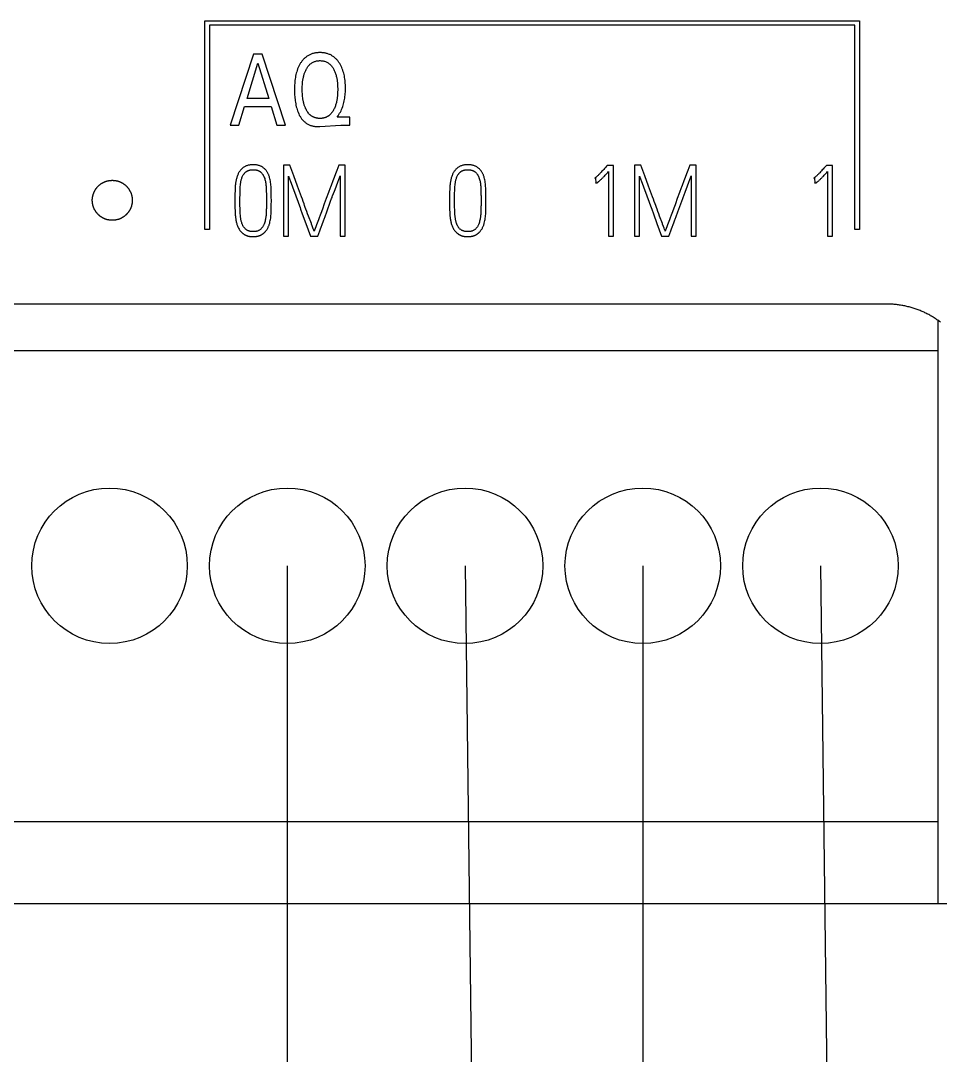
# Model space of a CAD drawing. Header units: inches. Extents: x 9000 to 22395, y 8106 to 17135.
# Drawn here: x 10539.6 to 10585.6, y 8287.4 to 8339.2 of the extents above; entities that cross this region are included whole.
import ezdxf

# ---------------------------------------------------------------- set-up
doc = ezdxf.new("R2010")
doc.units = ezdxf.units.IN
doc.header["$MEASUREMENT"] = 0
doc.layers.add('20000_FRONT_O', color=7, linetype='Continuous')
doc.layers.add('20500_FRONT_O_LABELING', color=7, linetype='Continuous')

msp = doc.modelspace()

# ---------------------------------------------------------------- linework, layer by layer
for p, q in [((10552.958, 8311.901), (10552.958, 8234.972)), ((10561.845, 8311.901), (10562.259, 8278.582)), ((10570.732, 8311.901), (10570.732, 8234.972)), ((10579.62, 8311.901), (10580.033, 8278.582))]:
    msp.add_line(p, q)
at = {"layer": '20000_FRONT_O', "linetype": 'Continuous'}
for p, q in [((10548.84, 8328.718), (10548.84, 8339.161)), ((10548.84, 8339.161), (10581.567, 8339.161)), ((10581.567, 8339.161), (10581.567, 8328.718)), ((10549.062, 8338.939), (10549.062, 8328.718)), ((10581.345, 8338.939), (10549.062, 8338.939)), ((10581.345, 8328.718), (10581.345, 8338.939)), ((10544.155, 8329.18), (10544.134, 8329.181)), ((10544.173, 8329.179), (10544.152, 8329.18)), ((10544.191, 8329.179), (10544.17, 8329.179)), ((10544.209, 8329.178), (10544.188, 8329.179)), ((10544.228, 8329.179), (10544.206, 8329.178)), ((10544.246, 8329.179), (10544.224, 8329.179)), ((10544.264, 8329.18), (10544.243, 8329.179)), ((10544.282, 8329.181), (10544.261, 8329.18)), ((10544.3, 8329.183), (10544.279, 8329.181)), ((10549.062, 8328.718), (10548.84, 8328.718)), ((10581.567, 8328.718), (10581.345, 8328.718)), ((10582.935, 8324.987), (10518.503, 8324.987)), ((10585.485, 8324.182), (10585.485, 8294.992)), ((10585.485, 8322.654), (10520.431, 8322.654)), ((10585.485, 8299.103), (10520.431, 8299.103)), ((10585.485, 8294.992), (10520.431, 8294.992)), ((10600.76, 8294.993), (10585.484, 8294.993))]:
    msp.add_line(p, q, dxfattribs=at)
for points in [[(10544.137, 8329.181), (10544.116, 8329.183), (10544.098, 8329.184), (10544.08, 8329.187), (10544.063, 8329.189), (10544.045, 8329.192), (10544.027, 8329.195), (10544.01, 8329.198), (10543.992, 8329.202), (10543.975, 8329.206), (10543.957, 8329.21), (10543.94, 8329.215), (10543.923, 8329.22), (10543.905, 8329.225), (10543.888, 8329.231), (10543.871, 8329.237), (10543.854, 8329.243), (10543.837, 8329.25), (10543.821, 8329.256), (10543.804, 8329.264), (10543.788, 8329.271), (10543.771, 8329.279), (10543.755, 8329.287), (10543.739, 8329.295), (10543.724, 8329.303), (10543.708, 8329.312), (10543.693, 8329.321), (10543.677, 8329.331), (10543.662, 8329.34), (10543.647, 8329.35), (10543.633, 8329.36), (10543.618, 8329.371), (10543.603, 8329.382), (10543.589, 8329.393), (10543.575, 8329.404), (10543.561, 8329.416), (10543.547, 8329.428), (10543.534, 8329.44), (10543.521, 8329.452), (10543.508, 8329.464), (10543.495, 8329.477), (10543.483, 8329.49), (10543.47, 8329.503), (10543.459, 8329.516), (10543.447, 8329.53), (10543.435, 8329.544), (10543.424, 8329.557), (10543.413, 8329.572), (10543.402, 8329.586), (10543.392, 8329.601), (10543.381, 8329.615), (10543.371, 8329.63), (10543.362, 8329.646), (10543.352, 8329.661), (10543.343, 8329.677), (10543.334, 8329.692), (10543.325, 8329.708), (10543.317, 8329.724), (10543.309, 8329.74), (10543.301, 8329.756), (10543.294, 8329.773), (10543.287, 8329.789), (10543.28, 8329.806), (10543.273, 8329.822), (10543.267, 8329.839), (10543.261, 8329.856), (10543.256, 8329.873), (10543.25, 8329.89), (10543.245, 8329.908), (10543.241, 8329.925), (10543.236, 8329.943), (10543.232, 8329.96), (10543.228, 8329.978), (10543.225, 8329.996), (10543.222, 8330.013), (10543.219, 8330.031), (10543.216, 8330.049), (10543.214, 8330.067), (10543.212, 8330.085), (10543.211, 8330.102), (10543.21, 8330.12), (10543.209, 8330.138), (10543.208, 8330.156), (10543.208, 8330.174), (10543.208, 8330.192), (10543.209, 8330.21), (10543.209, 8330.228), (10543.21, 8330.246), (10543.212, 8330.264), (10543.213, 8330.282), (10543.215, 8330.3), (10543.218, 8330.318), (10543.221, 8330.336), (10543.224, 8330.353), (10543.227, 8330.371), (10543.23, 8330.389), (10543.234, 8330.406), (10543.239, 8330.424), (10543.243, 8330.441), (10543.248, 8330.458), (10543.253, 8330.475), (10543.259, 8330.492), (10543.264, 8330.509), (10543.271, 8330.526), (10543.277, 8330.543), (10543.284, 8330.56), (10543.291, 8330.576), (10543.298, 8330.593), (10543.306, 8330.609), (10543.314, 8330.625), (10543.322, 8330.642), (10543.33, 8330.657), (10543.339, 8330.673), (10543.348, 8330.689), (10543.358, 8330.704), (10543.367, 8330.719), (10543.377, 8330.734), (10543.387, 8330.749), (10543.397, 8330.764), (10543.408, 8330.778), (10543.419, 8330.792), (10543.43, 8330.806), (10543.441, 8330.82), (10543.453, 8330.834), (10543.465, 8330.847), (10543.477, 8330.861), (10543.49, 8330.874), (10543.502, 8330.887), (10543.515, 8330.899), (10543.528, 8330.912), (10543.542, 8330.924), (10543.555, 8330.936), (10543.569, 8330.947), (10543.583, 8330.959), (10543.597, 8330.97), (10543.611, 8330.981), (10543.626, 8330.991), (10543.64, 8331.001), (10543.655, 8331.011), (10543.67, 8331.021), (10543.686, 8331.031), (10543.701, 8331.04), (10543.716, 8331.049), (10543.732, 8331.058), (10543.748, 8331.066), (10543.764, 8331.074), (10543.781, 8331.082), (10543.797, 8331.09), (10543.814, 8331.097), (10543.83, 8331.104), (10543.847, 8331.111), (10543.864, 8331.117), (10543.881, 8331.123), (10543.898, 8331.129), (10543.915, 8331.134), (10543.932, 8331.139), (10543.949, 8331.144), (10543.967, 8331.148), (10543.984, 8331.153), (10544.002, 8331.156), (10544.019, 8331.16), (10544.037, 8331.163), (10544.055, 8331.166), (10544.073, 8331.169), (10544.09, 8331.171), (10544.108, 8331.173), (10544.127, 8331.175), (10544.145, 8331.176), (10544.163, 8331.177), (10544.181, 8331.178), (10544.199, 8331.178), (10544.216, 8331.178), (10544.234, 8331.178), (10544.252, 8331.177), (10544.27, 8331.176), (10544.288, 8331.175), (10544.306, 8331.173), (10544.324, 8331.171), (10544.341, 8331.169), (10544.359, 8331.166), (10544.377, 8331.164), (10544.395, 8331.16), (10544.412, 8331.157), (10544.43, 8331.153), (10544.448, 8331.149)], [(10544.448, 8331.149), (10544.465, 8331.144), (10544.483, 8331.139), (10544.5, 8331.134), (10544.517, 8331.129), (10544.534, 8331.123), (10544.551, 8331.117), (10544.568, 8331.111), (10544.585, 8331.104), (10544.601, 8331.097), (10544.617, 8331.09), (10544.634, 8331.083), (10544.65, 8331.075), (10544.666, 8331.067), (10544.682, 8331.058), (10544.698, 8331.05), (10544.713, 8331.041), (10544.729, 8331.032), (10544.744, 8331.022), (10544.759, 8331.012), (10544.774, 8331.002), (10544.789, 8330.992), (10544.804, 8330.981), (10544.818, 8330.97), (10544.832, 8330.959), (10544.846, 8330.948), (10544.86, 8330.936), (10544.873, 8330.924), (10544.886, 8330.912), (10544.9, 8330.9), (10544.912, 8330.888), (10544.925, 8330.875), (10544.937, 8330.862), (10544.95, 8330.849), (10544.961, 8330.835), (10544.973, 8330.821), (10544.985, 8330.808), (10544.996, 8330.793), (10545.007, 8330.779), (10545.018, 8330.764), (10545.028, 8330.75), (10545.038, 8330.735), (10545.048, 8330.72), (10545.058, 8330.705), (10545.067, 8330.689), (10545.076, 8330.674), (10545.085, 8330.658), (10545.093, 8330.642), (10545.102, 8330.627), (10545.109, 8330.61), (10545.117, 8330.594), (10545.124, 8330.578), (10545.131, 8330.561), (10545.138, 8330.545), (10545.145, 8330.528), (10545.151, 8330.511), (10545.157, 8330.494), (10545.162, 8330.476), (10545.167, 8330.459), (10545.172, 8330.442), (10545.177, 8330.424), (10545.181, 8330.407), (10545.185, 8330.389), (10545.189, 8330.372), (10545.192, 8330.354), (10545.195, 8330.337), (10545.198, 8330.319), (10545.2, 8330.301), (10545.202, 8330.283), (10545.204, 8330.265), (10545.205, 8330.248), (10545.206, 8330.23), (10545.207, 8330.212), (10545.208, 8330.194), (10545.208, 8330.175), (10545.207, 8330.157), (10545.207, 8330.139), (10545.206, 8330.121), (10545.205, 8330.103), (10545.203, 8330.085), (10545.202, 8330.067), (10545.199, 8330.05), (10545.197, 8330.032), (10545.194, 8330.014), (10545.191, 8329.997), (10545.188, 8329.979), (10545.184, 8329.961), (10545.18, 8329.944), (10545.175, 8329.927), (10545.171, 8329.909), (10545.166, 8329.892), (10545.161, 8329.875), (10545.155, 8329.858), (10545.149, 8329.84), (10545.143, 8329.823), (10545.136, 8329.807), (10545.129, 8329.79), (10545.122, 8329.773), (10545.115, 8329.757), (10545.107, 8329.741), (10545.099, 8329.725), (10545.091, 8329.709), (10545.082, 8329.693), (10545.073, 8329.678), (10545.064, 8329.662), (10545.055, 8329.647), (10545.045, 8329.632), (10545.035, 8329.617), (10545.025, 8329.602), (10545.015, 8329.587), (10545.004, 8329.573), (10544.993, 8329.559), (10544.981, 8329.545), (10544.97, 8329.531), (10544.958, 8329.517), (10544.946, 8329.504), (10544.934, 8329.49), (10544.921, 8329.477), (10544.908, 8329.465), (10544.895, 8329.452), (10544.882, 8329.44), (10544.869, 8329.428), (10544.855, 8329.416), (10544.842, 8329.405), (10544.828, 8329.394), (10544.814, 8329.383), (10544.799, 8329.372), (10544.785, 8329.362), (10544.77, 8329.351), (10544.755, 8329.341), (10544.74, 8329.331), (10544.724, 8329.322), (10544.709, 8329.313), (10544.693, 8329.304), (10544.677, 8329.295), (10544.661, 8329.287), (10544.645, 8329.279), (10544.629, 8329.271), (10544.612, 8329.264), (10544.596, 8329.257), (10544.579, 8329.25), (10544.563, 8329.243), (10544.546, 8329.237), (10544.529, 8329.231), (10544.512, 8329.226), (10544.495, 8329.22), (10544.477, 8329.215), (10544.46, 8329.211), (10544.442, 8329.206), (10544.425, 8329.202), (10544.407, 8329.198), (10544.389, 8329.195), (10544.372, 8329.192), (10544.354, 8329.189), (10544.336, 8329.187), (10544.318, 8329.184), (10544.3, 8329.183)], [(10544.118, 8329.182), (10544.1, 8329.184), (10544.081, 8329.186), (10544.063, 8329.189), (10544.045, 8329.191), (10544.026, 8329.194), (10544.008, 8329.198)], [(10544.409, 8329.198), (10544.391, 8329.195), (10544.372, 8329.191), (10544.353, 8329.189), (10544.335, 8329.186), (10544.316, 8329.184), (10544.298, 8329.182)], [(10585.619, 8324.085), (10585.577, 8324.117), (10585.534, 8324.148), (10585.49, 8324.179), (10585.446, 8324.209), (10585.402, 8324.239), (10585.357, 8324.269), (10585.312, 8324.298), (10585.267, 8324.326), (10585.221, 8324.354), (10585.175, 8324.381), (10585.128, 8324.408), (10585.082, 8324.434), (10585.035, 8324.46), (10584.988, 8324.484), (10584.941, 8324.509), (10584.893, 8324.532), (10584.845, 8324.556), (10584.797, 8324.578), (10584.749, 8324.6), (10584.7, 8324.621), (10584.652, 8324.642), (10584.603, 8324.662), (10584.553, 8324.682), (10584.504, 8324.701), (10584.454, 8324.719), (10584.404, 8324.737), (10584.354, 8324.754), (10584.304, 8324.771), (10584.253, 8324.787), (10584.202, 8324.803), (10584.151, 8324.818), (10584.099, 8324.832), (10584.048, 8324.846), (10583.996, 8324.859), (10583.943, 8324.871), (10583.891, 8324.883), (10583.839, 8324.894), (10583.786, 8324.905), (10583.733, 8324.915), (10583.681, 8324.924), (10583.628, 8324.933), (10583.575, 8324.941), (10583.522, 8324.948), (10583.469, 8324.955), (10583.416, 8324.961), (10583.363, 8324.967), (10583.309, 8324.971), (10583.256, 8324.976), (10583.203, 8324.979), (10583.149, 8324.982), (10583.096, 8324.984), (10583.042, 8324.986), (10582.989, 8324.987), (10582.935, 8324.987)]]:
    msp.add_lwpolyline(points, dxfattribs=at)
for centre in [(10544.071, 8311.901), (10552.958, 8311.901), (10561.845, 8311.901), (10570.732, 8311.901), (10579.62, 8311.901)]:
    msp.add_circle(centre, 3.888, dxfattribs=at)
at = {"layer": '20500_FRONT_O_LABELING', "linetype": 'Continuous'}
for p, q in [((10551.272, 8337.494), (10550.105, 8333.94)), ((10550.945, 8335.27), (10551.488, 8337.036)), ((10551.7, 8337.494), (10551.272, 8337.494)), ((10551.488, 8337.036), (10552.035, 8335.27)), ((10552.867, 8333.94), (10551.7, 8337.494)), ((10552.035, 8335.27), (10550.945, 8335.27)), ((10550.536, 8333.94), (10550.819, 8334.867)), ((10550.819, 8334.867), (10552.156, 8334.867)), ((10552.156, 8334.867), (10552.443, 8333.94)), ((10550.105, 8333.94), (10550.536, 8333.94)), ((10552.443, 8333.94), (10552.867, 8333.94)), ((10554.591, 8333.869), (10555.637, 8333.94)), ((10556.085, 8334.342), (10555.456, 8334.342)), ((10555.637, 8333.94), (10556.085, 8333.94)), ((10556.085, 8333.94), (10556.085, 8334.342)), ((10552.767, 8331.94), (10552.767, 8328.385)), ((10553.083, 8331.94), (10552.767, 8331.94)), ((10555.528, 8331.94), (10555.48, 8331.808)), ((10555.849, 8331.94), (10555.528, 8331.94)), ((10555.849, 8328.385), (10555.849, 8331.94)), ((10568.927, 8331.881), (10568.885, 8331.834)), ((10568.961, 8331.92), (10568.927, 8331.881)), ((10569.272, 8331.92), (10568.961, 8331.92)), ((10569.272, 8328.38), (10569.272, 8331.92)), ((10570.322, 8331.94), (10570.322, 8328.385)), ((10570.638, 8331.94), (10570.322, 8331.94)), ((10573.083, 8331.94), (10573.035, 8331.808)), ((10573.404, 8331.94), (10573.083, 8331.94)), ((10573.404, 8328.385), (10573.404, 8331.94)), ((10579.88, 8331.881), (10579.838, 8331.834)), ((10579.914, 8331.92), (10579.88, 8331.881)), ((10580.225, 8331.92), (10579.914, 8331.92)), ((10580.225, 8328.38), (10580.225, 8331.92)), ((10553.018, 8328.385), (10553.018, 8331.387)), ((10555.366, 8331.499), (10555.301, 8331.323)), ((10555.431, 8331.675), (10555.366, 8331.499)), ((10555.48, 8331.808), (10555.431, 8331.675)), ((10555.598, 8331.398), (10555.598, 8328.385)), ((10568.695, 8331.628), (10568.652, 8331.583)), ((10568.738, 8331.673), (10568.695, 8331.628)), ((10568.78, 8331.719), (10568.738, 8331.673)), ((10568.822, 8331.765), (10568.78, 8331.719)), ((10568.859, 8331.437), (10568.901, 8331.481)), ((10568.901, 8331.481), (10568.943, 8331.526)), ((10568.943, 8331.526), (10568.984, 8331.57)), ((10568.984, 8331.57), (10569.026, 8331.615)), ((10569.026, 8331.615), (10569.026, 8328.38)), ((10570.573, 8328.385), (10570.573, 8331.387)), ((10572.921, 8331.499), (10572.855, 8331.323)), ((10572.986, 8331.675), (10572.921, 8331.499)), ((10573.035, 8331.808), (10572.986, 8331.675)), ((10573.152, 8331.398), (10573.152, 8328.385)), ((10579.67, 8331.651), (10579.627, 8331.605)), ((10579.712, 8331.696), (10579.67, 8331.651)), ((10579.754, 8331.742), (10579.712, 8331.696)), ((10579.796, 8331.788), (10579.754, 8331.742)), ((10579.838, 8331.834), (10579.796, 8331.788)), ((10579.812, 8331.437), (10579.854, 8331.481)), ((10579.854, 8331.481), (10579.896, 8331.526)), ((10579.896, 8331.526), (10579.937, 8331.57)), ((10579.937, 8331.57), (10579.979, 8331.615)), ((10579.979, 8331.615), (10579.979, 8328.38)), ((10553.215, 8330.849), (10553.331, 8330.536)), ((10555.235, 8331.147), (10555.153, 8330.927)), ((10555.301, 8331.323), (10555.235, 8331.147)), ((10555.311, 8330.634), (10555.395, 8330.859)), ((10555.395, 8330.859), (10555.429, 8330.949)), ((10555.429, 8330.949), (10555.462, 8331.038)), ((10568.335, 8331.284), (10568.365, 8331.294)), ((10568.365, 8331.294), (10568.38, 8331.043)), ((10570.77, 8330.849), (10570.886, 8330.536)), ((10572.79, 8331.147), (10572.708, 8330.927)), ((10572.855, 8331.323), (10572.79, 8331.147)), ((10572.866, 8330.634), (10572.95, 8330.859)), ((10572.95, 8330.859), (10572.983, 8330.949)), ((10572.983, 8330.949), (10573.017, 8331.038)), ((10579.288, 8331.284), (10579.318, 8331.294)), ((10579.318, 8331.294), (10579.333, 8331.043)), ((10553.331, 8330.536), (10553.364, 8330.447)), ((10553.364, 8330.447), (10553.397, 8330.357)), ((10553.397, 8330.357), (10553.43, 8330.267)), ((10553.711, 8330.231), (10553.669, 8330.347)), ((10555.227, 8330.409), (10555.311, 8330.634)), ((10570.886, 8330.536), (10570.919, 8330.447)), ((10570.919, 8330.447), (10570.952, 8330.357)), ((10570.952, 8330.357), (10570.985, 8330.267)), ((10571.266, 8330.231), (10571.224, 8330.347)), ((10572.782, 8330.409), (10572.866, 8330.634)), ((10551.914, 8330.252), (10551.914, 8330.155)), ((10553.43, 8330.267), (10553.495, 8330.088)), ((10553.594, 8329.819), (10553.627, 8329.73)), ((10553.753, 8330.114), (10553.711, 8330.231)), ((10553.795, 8329.998), (10553.753, 8330.114)), ((10553.827, 8329.911), (10553.795, 8329.998)), ((10553.859, 8329.824), (10553.827, 8329.911)), ((10553.891, 8329.737), (10553.859, 8329.824)), ((10554.728, 8329.782), (10554.662, 8329.606)), ((10554.793, 8329.958), (10554.728, 8329.782)), ((10554.809, 8330.002), (10554.793, 8329.958)), ((10554.907, 8330.267), (10554.809, 8330.002)), ((10554.928, 8329.6), (10555.127, 8330.14)), ((10562.646, 8330.252), (10562.646, 8330.155)), ((10570.985, 8330.267), (10571.05, 8330.088)), ((10571.149, 8329.819), (10571.182, 8329.73)), ((10571.308, 8330.114), (10571.266, 8330.231)), ((10571.35, 8329.998), (10571.308, 8330.114)), ((10571.382, 8329.911), (10571.35, 8329.998)), ((10571.414, 8329.824), (10571.382, 8329.911)), ((10571.446, 8329.737), (10571.414, 8329.824)), ((10572.283, 8329.782), (10572.217, 8329.606)), ((10572.348, 8329.958), (10572.283, 8329.782)), ((10572.364, 8330.002), (10572.348, 8329.958)), ((10572.462, 8330.267), (10572.364, 8330.002)), ((10572.482, 8329.6), (10572.682, 8330.14)), ((10553.708, 8329.505), (10553.888, 8329.012)), ((10553.934, 8329.62), (10553.891, 8329.737)), ((10553.977, 8329.504), (10553.934, 8329.62)), ((10554.02, 8329.388), (10553.977, 8329.504)), ((10554.662, 8329.606), (10554.597, 8329.43)), ((10554.845, 8329.375), (10554.928, 8329.6)), ((10571.263, 8329.505), (10571.443, 8329.012)), ((10571.489, 8329.62), (10571.446, 8329.737)), ((10571.532, 8329.504), (10571.489, 8329.62)), ((10571.575, 8329.388), (10571.532, 8329.504)), ((10572.217, 8329.606), (10572.152, 8329.43)), ((10572.399, 8329.375), (10572.482, 8329.6)), ((10553.888, 8329.012), (10554.118, 8328.385)), ((10554.237, 8328.809), (10554.205, 8328.896)), ((10554.259, 8328.751), (10554.237, 8328.809)), ((10554.353, 8328.769), (10554.321, 8328.681)), ((10554.449, 8329.034), (10554.416, 8328.946)), ((10554.578, 8328.655), (10554.611, 8328.745)), ((10554.745, 8329.105), (10554.778, 8329.195)), ((10571.443, 8329.012), (10571.673, 8328.385)), ((10571.803, 8328.78), (10571.77, 8328.867)), ((10571.825, 8328.722), (10571.803, 8328.78)), ((10571.907, 8328.769), (10571.876, 8328.681)), ((10572.004, 8329.034), (10571.971, 8328.946)), ((10572.133, 8328.655), (10572.166, 8328.745)), ((10572.233, 8328.925), (10572.299, 8329.105)), ((10572.299, 8329.105), (10572.333, 8329.195)), ((10552.767, 8328.385), (10553.018, 8328.385)), ((10554.118, 8328.385), (10554.478, 8328.385)), ((10554.321, 8328.681), (10554.306, 8328.636)), ((10554.478, 8328.385), (10554.528, 8328.52)), ((10554.528, 8328.52), (10554.578, 8328.655)), ((10555.598, 8328.385), (10555.849, 8328.385)), ((10569.026, 8328.38), (10569.272, 8328.38)), ((10570.322, 8328.385), (10570.573, 8328.385)), ((10571.673, 8328.385), (10572.033, 8328.385)), ((10571.876, 8328.681), (10571.86, 8328.636)), ((10572.033, 8328.385), (10572.083, 8328.52)), ((10572.083, 8328.52), (10572.133, 8328.655)), ((10573.152, 8328.385), (10573.404, 8328.385)), ((10579.979, 8328.38), (10580.225, 8328.38))]:
    msp.add_line(p, q, dxfattribs=at)
for points in [[(10555.456, 8334.342), (10555.498, 8334.404), (10555.538, 8334.466), (10555.575, 8334.529), (10555.611, 8334.594), (10555.644, 8334.659), (10555.675, 8334.726), (10555.703, 8334.793), (10555.729, 8334.862), (10555.752, 8334.933), (10555.772, 8335.004), (10555.791, 8335.076), (10555.807, 8335.148), (10555.821, 8335.221), (10555.833, 8335.294), (10555.843, 8335.367), (10555.851, 8335.44), (10555.858, 8335.513), (10555.862, 8335.587), (10555.865, 8335.66), (10555.867, 8335.734), (10555.867, 8335.807), (10555.866, 8335.881), (10555.863, 8335.955), (10555.859, 8336.029), (10555.853, 8336.103), (10555.845, 8336.177), (10555.836, 8336.25), (10555.824, 8336.323), (10555.811, 8336.395), (10555.796, 8336.468), (10555.778, 8336.539), (10555.758, 8336.61), (10555.735, 8336.681), (10555.709, 8336.75), (10555.681, 8336.819), (10555.65, 8336.886), (10555.616, 8336.952), (10555.579, 8337.016), (10555.559, 8337.048), (10555.538, 8337.078), (10555.517, 8337.109), (10555.494, 8337.138), (10555.471, 8337.167), (10555.447, 8337.196), (10555.422, 8337.223), (10555.396, 8337.25), (10555.369, 8337.276), (10555.342, 8337.301), (10555.314, 8337.325), (10555.285, 8337.348), (10555.255, 8337.37), (10555.224, 8337.391), (10555.193, 8337.411), (10555.161, 8337.429), (10555.128, 8337.446), (10555.095, 8337.462), (10555.061, 8337.477), (10555.026, 8337.491), (10554.991, 8337.503), (10554.956, 8337.514), (10554.92, 8337.524), (10554.884, 8337.533), (10554.848, 8337.541), (10554.812, 8337.547), (10554.775, 8337.553), (10554.738, 8337.557), (10554.701, 8337.56), (10554.664, 8337.563), (10554.627, 8337.564), (10554.59, 8337.565), (10554.553, 8337.564), (10554.516, 8337.563), (10554.479, 8337.56), (10554.442, 8337.557), (10554.406, 8337.552), (10554.369, 8337.547), (10554.332, 8337.54), (10554.296, 8337.532), (10554.26, 8337.524), (10554.224, 8337.513), (10554.189, 8337.502), (10554.154, 8337.49), (10554.12, 8337.476), (10554.086, 8337.461), (10554.052, 8337.445), (10554.02, 8337.427), (10553.988, 8337.408), (10553.956, 8337.388), (10553.926, 8337.367), (10553.896, 8337.345), (10553.867, 8337.322), (10553.839, 8337.298), (10553.812, 8337.273), (10553.786, 8337.247), (10553.76, 8337.22), (10553.736, 8337.193), (10553.712, 8337.164), (10553.689, 8337.135), (10553.667, 8337.106), (10553.646, 8337.075), (10553.625, 8337.045), (10553.606, 8337.013), (10553.569, 8336.949), (10553.536, 8336.883), (10553.505, 8336.816), (10553.477, 8336.748), (10553.452, 8336.678), (10553.429, 8336.608), (10553.409, 8336.537), (10553.392, 8336.466), (10553.376, 8336.393), (10553.363, 8336.321), (10553.351, 8336.248), (10553.342, 8336.175), (10553.334, 8336.101), (10553.328, 8336.028), (10553.323, 8335.954), (10553.32, 8335.881), (10553.318, 8335.808), (10553.317, 8335.735), (10553.318, 8335.662), (10553.319, 8335.589), (10553.322, 8335.516), (10553.326, 8335.443), (10553.331, 8335.37), (10553.337, 8335.297), (10553.345, 8335.224), (10553.354, 8335.151), (10553.365, 8335.078), (10553.378, 8335.005), (10553.392, 8334.933), (10553.409, 8334.861), (10553.428, 8334.789), (10553.449, 8334.718), (10553.472, 8334.647), (10553.499, 8334.578), (10553.528, 8334.51), (10553.56, 8334.444), (10553.577, 8334.411), (10553.595, 8334.379), (10553.614, 8334.347), (10553.634, 8334.316), (10553.655, 8334.286), (10553.677, 8334.256), (10553.699, 8334.227), (10553.723, 8334.199), (10553.748, 8334.172), (10553.774, 8334.145), (10553.8, 8334.119), (10553.828, 8334.095), (10553.857, 8334.071), (10553.886, 8334.049), (10553.916, 8334.027), (10553.947, 8334.007), (10553.98, 8333.989), (10554.012, 8333.971), (10554.046, 8333.955), (10554.08, 8333.94), (10554.115, 8333.927), (10554.15, 8333.915), (10554.186, 8333.904), (10554.222, 8333.895), (10554.258, 8333.887), (10554.294, 8333.88), (10554.331, 8333.875), (10554.368, 8333.87), (10554.405, 8333.867), (10554.442, 8333.865), (10554.479, 8333.864), (10554.517, 8333.865), (10554.554, 8333.866), (10554.591, 8333.869)], [(10553.894, 8334.731), (10553.877, 8334.764), (10553.862, 8334.798), (10553.848, 8334.833), (10553.834, 8334.867), (10553.822, 8334.902), (10553.81, 8334.937), (10553.799, 8334.972), (10553.789, 8335.008), (10553.779, 8335.044), (10553.77, 8335.08), (10553.762, 8335.116), (10553.755, 8335.152), (10553.748, 8335.188), (10553.742, 8335.225), (10553.731, 8335.298), (10553.723, 8335.371), (10553.717, 8335.445), (10553.712, 8335.519), (10553.709, 8335.592), (10553.707, 8335.666), (10553.706, 8335.739), (10553.707, 8335.813), (10553.709, 8335.886), (10553.713, 8335.959), (10553.719, 8336.032), (10553.726, 8336.106), (10553.736, 8336.179), (10553.742, 8336.215), (10553.748, 8336.252), (10553.755, 8336.289), (10553.762, 8336.325), (10553.77, 8336.361), (10553.779, 8336.398), (10553.789, 8336.433), (10553.799, 8336.469), (10553.81, 8336.505), (10553.822, 8336.54), (10553.835, 8336.575), (10553.848, 8336.61), (10553.863, 8336.644), (10553.878, 8336.678), (10553.894, 8336.712), (10553.912, 8336.745), (10553.93, 8336.777), (10553.95, 8336.809), (10553.97, 8336.84), (10553.992, 8336.87), (10554.015, 8336.899), (10554.04, 8336.927), (10554.065, 8336.954), (10554.092, 8336.98), (10554.12, 8337.004), (10554.15, 8337.026), (10554.181, 8337.047), (10554.213, 8337.066), (10554.246, 8337.084), (10554.279, 8337.1), (10554.314, 8337.114), (10554.349, 8337.126), (10554.385, 8337.136), (10554.421, 8337.145), (10554.458, 8337.152), (10554.495, 8337.157), (10554.532, 8337.16), (10554.569, 8337.162), (10554.607, 8337.162), (10554.644, 8337.161), (10554.681, 8337.158), (10554.718, 8337.153), (10554.755, 8337.147), (10554.791, 8337.139), (10554.827, 8337.129), (10554.862, 8337.118), (10554.897, 8337.104), (10554.931, 8337.089), (10554.964, 8337.072), (10554.996, 8337.053), (10555.027, 8337.032), (10555.057, 8337.009), (10555.086, 8336.985), (10555.113, 8336.96), (10555.139, 8336.933), (10555.163, 8336.905), (10555.187, 8336.876), (10555.209, 8336.846), (10555.23, 8336.816), (10555.25, 8336.784), (10555.269, 8336.751), (10555.287, 8336.718)], [(10555.287, 8336.718), (10555.306, 8336.678), (10555.325, 8336.638), (10555.342, 8336.597), (10555.358, 8336.555), (10555.373, 8336.514), (10555.386, 8336.471), (10555.399, 8336.429), (10555.41, 8336.386), (10555.42, 8336.343), (10555.429, 8336.3), (10555.438, 8336.257), (10555.445, 8336.213), (10555.451, 8336.169), (10555.457, 8336.125), (10555.462, 8336.081), (10555.466, 8336.037), (10555.469, 8335.993), (10555.472, 8335.949), (10555.476, 8335.861), (10555.478, 8335.773), (10555.478, 8335.684), (10555.477, 8335.596), (10555.473, 8335.508), (10555.47, 8335.463), (10555.466, 8335.419), (10555.462, 8335.375), (10555.457, 8335.331), (10555.452, 8335.287), (10555.445, 8335.244), (10555.438, 8335.2), (10555.43, 8335.157), (10555.421, 8335.113), (10555.411, 8335.07), (10555.4, 8335.027), (10555.388, 8334.984), (10555.375, 8334.942), (10555.361, 8334.9), (10555.346, 8334.858), (10555.33, 8334.816), (10555.312, 8334.775), (10555.293, 8334.735), (10555.273, 8334.695), (10555.251, 8334.657), (10555.228, 8334.619), (10555.203, 8334.582), (10555.176, 8334.547), (10555.148, 8334.513), (10555.133, 8334.497), (10555.117, 8334.481), (10555.102, 8334.466), (10555.085, 8334.451), (10555.068, 8334.436), (10555.051, 8334.422), (10555.033, 8334.409), (10555.015, 8334.396), (10554.997, 8334.384), (10554.978, 8334.373), (10554.958, 8334.362), (10554.939, 8334.351), (10554.919, 8334.342), (10554.898, 8334.333), (10554.878, 8334.324), (10554.857, 8334.316), (10554.836, 8334.309), (10554.814, 8334.303), (10554.793, 8334.297), (10554.771, 8334.291), (10554.75, 8334.287), (10554.728, 8334.283), (10554.706, 8334.279), (10554.684, 8334.277), (10554.662, 8334.275), (10554.639, 8334.273), (10554.595, 8334.272), (10554.55, 8334.273), (10554.506, 8334.276), (10554.484, 8334.279), (10554.462, 8334.282), (10554.44, 8334.286), (10554.418, 8334.29), (10554.396, 8334.295), (10554.375, 8334.3), (10554.353, 8334.307), (10554.332, 8334.313), (10554.311, 8334.321), (10554.291, 8334.329), (10554.27, 8334.338), (10554.25, 8334.347), (10554.231, 8334.358), (10554.211, 8334.368), (10554.192, 8334.38), (10554.174, 8334.392), (10554.156, 8334.405), (10554.138, 8334.418), (10554.121, 8334.432), (10554.104, 8334.446), (10554.088, 8334.461), (10554.072, 8334.477), (10554.057, 8334.493), (10554.042, 8334.509), (10554.013, 8334.543), (10553.986, 8334.578), (10553.96, 8334.614), (10553.937, 8334.652), (10553.914, 8334.691), (10553.894, 8334.731)], [(10552.159, 8330.474), (10552.158, 8330.54), (10552.157, 8330.605), (10552.156, 8330.671), (10552.153, 8330.737), (10552.15, 8330.802), (10552.146, 8330.868), (10552.141, 8330.933), (10552.134, 8330.999), (10552.125, 8331.064), (10552.116, 8331.129), (10552.104, 8331.194), (10552.09, 8331.258), (10552.073, 8331.322), (10552.063, 8331.353), (10552.053, 8331.384), (10552.042, 8331.415), (10552.03, 8331.446), (10552.017, 8331.476), (10552.003, 8331.505), (10551.988, 8331.535), (10551.973, 8331.564), (10551.956, 8331.592), (10551.938, 8331.619), (10551.918, 8331.646), (10551.898, 8331.672), (10551.877, 8331.698), (10551.855, 8331.722), (10551.832, 8331.746), (10551.808, 8331.768), (10551.783, 8331.79), (10551.757, 8331.81), (10551.73, 8331.829), (10551.702, 8331.847), (10551.673, 8331.863), (10551.644, 8331.878), (10551.614, 8331.892), (10551.583, 8331.904), (10551.552, 8331.915), (10551.52, 8331.925), (10551.488, 8331.933), (10551.456, 8331.941), (10551.423, 8331.946), (10551.391, 8331.951), (10551.358, 8331.955), (10551.325, 8331.957), (10551.292, 8331.959), (10551.259, 8331.96), (10551.226, 8331.959), (10551.193, 8331.958), (10551.16, 8331.956), (10551.127, 8331.953), (10551.095, 8331.948), (10551.062, 8331.943), (10551.03, 8331.936), (10550.998, 8331.929), (10550.966, 8331.919), (10550.935, 8331.909), (10550.904, 8331.897), (10550.873, 8331.884), (10550.844, 8331.87), (10550.815, 8331.854), (10550.787, 8331.836), (10550.76, 8331.818), (10550.734, 8331.798), (10550.708, 8331.777), (10550.684, 8331.755), (10550.661, 8331.733), (10550.638, 8331.709), (10550.617, 8331.684), (10550.596, 8331.658), (10550.577, 8331.631), (10550.558, 8331.604), (10550.541, 8331.576), (10550.525, 8331.547), (10550.509, 8331.517), (10550.495, 8331.487), (10550.482, 8331.457)], [(10553.669, 8330.347), (10553.473, 8330.878), (10553.278, 8331.409), (10553.083, 8331.94)], [(10562.89, 8330.474), (10562.89, 8330.54), (10562.889, 8330.605), (10562.887, 8330.671), (10562.885, 8330.737), (10562.882, 8330.802), (10562.877, 8330.868), (10562.872, 8330.933), (10562.865, 8330.999), (10562.857, 8331.064), (10562.847, 8331.129), (10562.835, 8331.194), (10562.821, 8331.258), (10562.804, 8331.322), (10562.795, 8331.353), (10562.785, 8331.384), (10562.773, 8331.415), (10562.762, 8331.446), (10562.749, 8331.476), (10562.735, 8331.505), (10562.72, 8331.535), (10562.704, 8331.564), (10562.687, 8331.592), (10562.669, 8331.619), (10562.65, 8331.646), (10562.63, 8331.672), (10562.609, 8331.698), (10562.586, 8331.722), (10562.563, 8331.746), (10562.539, 8331.768), (10562.514, 8331.79), (10562.488, 8331.81), (10562.461, 8331.829), (10562.434, 8331.847), (10562.405, 8331.863), (10562.376, 8331.878), (10562.345, 8331.892), (10562.315, 8331.904), (10562.284, 8331.915), (10562.252, 8331.925), (10562.22, 8331.933), (10562.187, 8331.941), (10562.155, 8331.946), (10562.122, 8331.951), (10562.089, 8331.955), (10562.057, 8331.957), (10562.024, 8331.959), (10561.991, 8331.96), (10561.958, 8331.959), (10561.925, 8331.958), (10561.892, 8331.956), (10561.859, 8331.953), (10561.826, 8331.948), (10561.794, 8331.943), (10561.761, 8331.936), (10561.729, 8331.929), (10561.697, 8331.919), (10561.666, 8331.909), (10561.635, 8331.897), (10561.605, 8331.884), (10561.575, 8331.87), (10561.546, 8331.854), (10561.518, 8331.836), (10561.491, 8331.818), (10561.465, 8331.798), (10561.44, 8331.777), (10561.416, 8331.755), (10561.392, 8331.733), (10561.37, 8331.709), (10561.348, 8331.684), (10561.328, 8331.658), (10561.308, 8331.631), (10561.29, 8331.604), (10561.272, 8331.576), (10561.256, 8331.547), (10561.241, 8331.517), (10561.227, 8331.487), (10561.213, 8331.457)], [(10571.224, 8330.347), (10571.028, 8330.878), (10570.832, 8331.409), (10570.638, 8331.94)], [(10550.482, 8331.457), (10550.466, 8331.417), (10550.452, 8331.377), (10550.439, 8331.336), (10550.427, 8331.296), (10550.415, 8331.255), (10550.405, 8331.214), (10550.396, 8331.172), (10550.388, 8331.131), (10550.381, 8331.089), (10550.375, 8331.047), (10550.369, 8331.005), (10550.364, 8330.963), (10550.36, 8330.921), (10550.356, 8330.878), (10550.351, 8330.793), (10550.347, 8330.708), (10550.345, 8330.623), (10550.343, 8330.538), (10550.341, 8330.453), (10550.341, 8330.368), (10550.34, 8330.283), (10550.341, 8330.198), (10550.341, 8330.113), (10550.342, 8329.943)], [(10550.592, 8330.188), (10550.593, 8330.339), (10550.594, 8330.414), (10550.594, 8330.49), (10550.595, 8330.565), (10550.597, 8330.641), (10550.6, 8330.716), (10550.604, 8330.792), (10550.609, 8330.867), (10550.616, 8330.942), (10550.62, 8330.98), (10550.625, 8331.017), (10550.63, 8331.054), (10550.636, 8331.092), (10550.643, 8331.129), (10550.651, 8331.165), (10550.66, 8331.202), (10550.669, 8331.238), (10550.68, 8331.274), (10550.692, 8331.31), (10550.706, 8331.345), (10550.721, 8331.38), (10550.738, 8331.413), (10550.756, 8331.446), (10550.766, 8331.462), (10550.777, 8331.478), (10550.788, 8331.493), (10550.799, 8331.508), (10550.811, 8331.523), (10550.823, 8331.537), (10550.836, 8331.551), (10550.849, 8331.565)], [(10550.849, 8331.565), (10550.857, 8331.573), (10550.865, 8331.581), (10550.873, 8331.588), (10550.882, 8331.595), (10550.89, 8331.602), (10550.899, 8331.609), (10550.908, 8331.616), (10550.917, 8331.622), (10550.927, 8331.628), (10550.936, 8331.634), (10550.946, 8331.639), (10550.956, 8331.645), (10550.966, 8331.65), (10550.976, 8331.655), (10550.986, 8331.659), (10550.996, 8331.664), (10551.007, 8331.668), (10551.017, 8331.672), (10551.028, 8331.675), (10551.038, 8331.679), (10551.049, 8331.682), (10551.06, 8331.685), (10551.07, 8331.688), (10551.081, 8331.69), (10551.092, 8331.693), (10551.103, 8331.695), (10551.114, 8331.697), (10551.125, 8331.699), (10551.136, 8331.7), (10551.147, 8331.702), (10551.159, 8331.703), (10551.17, 8331.704), (10551.181, 8331.705), (10551.192, 8331.706), (10551.203, 8331.707), (10551.214, 8331.707), (10551.225, 8331.708), (10551.236, 8331.708), (10551.247, 8331.708), (10551.258, 8331.708), (10551.269, 8331.708), (10551.28, 8331.708), (10551.292, 8331.707), (10551.303, 8331.707), (10551.314, 8331.706), (10551.325, 8331.705), (10551.336, 8331.704), (10551.347, 8331.703), (10551.358, 8331.702), (10551.369, 8331.7), (10551.38, 8331.699), (10551.391, 8331.697), (10551.402, 8331.695), (10551.413, 8331.692), (10551.424, 8331.69), (10551.435, 8331.687), (10551.446, 8331.685), (10551.456, 8331.682), (10551.467, 8331.678), (10551.478, 8331.675), (10551.488, 8331.671), (10551.499, 8331.667), (10551.509, 8331.663), (10551.519, 8331.659), (10551.529, 8331.654), (10551.54, 8331.649), (10551.55, 8331.644), (10551.559, 8331.639), (10551.569, 8331.633), (10551.579, 8331.628), (10551.588, 8331.622), (10551.598, 8331.615), (10551.607, 8331.609), (10551.616, 8331.602), (10551.624, 8331.595), (10551.633, 8331.588), (10551.641, 8331.581), (10551.65, 8331.573), (10551.658, 8331.565)], [(10551.658, 8331.565), (10551.674, 8331.547), (10551.69, 8331.528), (10551.705, 8331.509), (10551.72, 8331.489), (10551.733, 8331.469), (10551.746, 8331.448), (10551.758, 8331.427), (10551.77, 8331.406), (10551.781, 8331.384), (10551.791, 8331.362), (10551.801, 8331.339), (10551.81, 8331.317), (10551.827, 8331.271), (10551.841, 8331.224), (10551.853, 8331.176), (10551.864, 8331.129), (10551.873, 8331.081), (10551.88, 8331.032), (10551.887, 8330.984), (10551.892, 8330.935), (10551.897, 8330.887), (10551.9, 8330.838), (10551.903, 8330.789), (10551.905, 8330.74), (10551.907, 8330.691), (10551.909, 8330.642), (10551.91, 8330.593), (10551.911, 8330.544), (10551.912, 8330.496), (10551.913, 8330.447), (10551.913, 8330.398), (10551.914, 8330.35), (10551.914, 8330.301), (10551.914, 8330.252)], [(10553.018, 8331.387), (10553.034, 8331.342), (10553.05, 8331.297), (10553.066, 8331.252), (10553.083, 8331.208), (10553.099, 8331.163), (10553.215, 8330.849)], [(10555.548, 8331.263), (10555.565, 8331.307), (10555.581, 8331.352), (10555.598, 8331.398)], [(10561.213, 8331.457), (10561.198, 8331.417), (10561.183, 8331.377), (10561.17, 8331.336), (10561.158, 8331.296), (10561.147, 8331.255), (10561.137, 8331.214), (10561.128, 8331.172), (10561.12, 8331.131), (10561.113, 8331.089), (10561.106, 8331.047), (10561.101, 8331.005), (10561.096, 8330.963), (10561.092, 8330.921), (10561.088, 8330.878), (10561.082, 8330.793), (10561.079, 8330.708), (10561.076, 8330.623), (10561.074, 8330.538), (10561.073, 8330.453), (10561.072, 8330.368), (10561.072, 8330.283), (10561.072, 8330.198), (10561.072, 8330.113), (10561.073, 8329.943)], [(10561.324, 8330.188), (10561.325, 8330.339), (10561.325, 8330.414), (10561.326, 8330.49), (10561.327, 8330.565), (10561.329, 8330.641), (10561.331, 8330.716), (10561.335, 8330.792), (10561.341, 8330.867), (10561.348, 8330.942), (10561.352, 8330.98), (10561.356, 8331.017), (10561.362, 8331.054), (10561.368, 8331.092), (10561.375, 8331.129), (10561.382, 8331.165), (10561.391, 8331.202), (10561.401, 8331.238), (10561.412, 8331.274), (10561.424, 8331.31), (10561.437, 8331.345), (10561.452, 8331.38), (10561.469, 8331.413), (10561.488, 8331.446), (10561.498, 8331.462), (10561.508, 8331.478), (10561.519, 8331.493), (10561.53, 8331.508), (10561.542, 8331.523), (10561.554, 8331.537), (10561.567, 8331.551), (10561.58, 8331.565)], [(10561.58, 8331.565), (10561.588, 8331.573), (10561.596, 8331.581), (10561.605, 8331.588), (10561.613, 8331.595), (10561.622, 8331.602), (10561.631, 8331.609), (10561.64, 8331.616), (10561.649, 8331.622), (10561.658, 8331.628), (10561.668, 8331.634), (10561.677, 8331.639), (10561.687, 8331.645), (10561.697, 8331.65), (10561.707, 8331.655), (10561.717, 8331.659), (10561.728, 8331.664), (10561.738, 8331.668), (10561.749, 8331.672), (10561.759, 8331.675), (10561.77, 8331.679), (10561.78, 8331.682), (10561.791, 8331.685), (10561.802, 8331.688), (10561.813, 8331.69), (10561.824, 8331.693), (10561.835, 8331.695), (10561.846, 8331.697), (10561.857, 8331.699), (10561.868, 8331.7), (10561.879, 8331.702), (10561.89, 8331.703), (10561.901, 8331.704), (10561.912, 8331.705), (10561.923, 8331.706), (10561.934, 8331.707), (10561.945, 8331.707), (10561.957, 8331.708), (10561.968, 8331.708), (10561.979, 8331.708), (10561.99, 8331.708), (10562.001, 8331.708), (10562.012, 8331.708), (10562.023, 8331.707), (10562.034, 8331.707), (10562.045, 8331.706), (10562.056, 8331.705), (10562.067, 8331.704), (10562.078, 8331.703), (10562.089, 8331.702), (10562.1, 8331.7), (10562.111, 8331.699), (10562.122, 8331.697), (10562.133, 8331.695), (10562.144, 8331.692), (10562.155, 8331.69), (10562.166, 8331.687), (10562.177, 8331.685), (10562.188, 8331.682), (10562.199, 8331.678), (10562.209, 8331.675), (10562.22, 8331.671), (10562.23, 8331.667), (10562.24, 8331.663), (10562.251, 8331.659), (10562.261, 8331.654), (10562.271, 8331.649), (10562.281, 8331.644), (10562.291, 8331.639), (10562.301, 8331.633), (10562.31, 8331.628), (10562.32, 8331.622), (10562.329, 8331.615), (10562.338, 8331.609), (10562.347, 8331.602), (10562.356, 8331.595), (10562.364, 8331.588), (10562.373, 8331.581), (10562.381, 8331.573), (10562.389, 8331.565)], [(10562.389, 8331.565), (10562.406, 8331.547), (10562.422, 8331.528), (10562.437, 8331.509), (10562.451, 8331.489), (10562.465, 8331.469), (10562.478, 8331.448), (10562.49, 8331.427), (10562.501, 8331.406), (10562.512, 8331.384), (10562.523, 8331.362), (10562.532, 8331.339), (10562.541, 8331.317), (10562.558, 8331.271), (10562.572, 8331.224), (10562.585, 8331.176), (10562.595, 8331.129), (10562.604, 8331.081), (10562.612, 8331.032), (10562.618, 8330.984), (10562.624, 8330.935), (10562.628, 8330.887), (10562.632, 8330.838), (10562.635, 8330.789), (10562.637, 8330.74), (10562.639, 8330.691), (10562.64, 8330.642), (10562.641, 8330.593), (10562.642, 8330.544), (10562.643, 8330.496), (10562.644, 8330.447), (10562.645, 8330.398), (10562.645, 8330.35), (10562.645, 8330.301), (10562.646, 8330.252)], [(10568.652, 8331.583), (10568.609, 8331.537), (10568.588, 8331.515), (10568.566, 8331.493), (10568.544, 8331.47), (10568.522, 8331.448), (10568.5, 8331.426), (10568.478, 8331.405), (10568.455, 8331.384), (10568.432, 8331.363), (10568.408, 8331.342), (10568.385, 8331.322), (10568.373, 8331.312), (10568.361, 8331.302), (10568.355, 8331.297), (10568.348, 8331.293), (10568.342, 8331.288), (10568.335, 8331.284)], [(10568.431, 8331.052), (10568.439, 8331.055), (10568.446, 8331.058), (10568.453, 8331.061), (10568.459, 8331.064), (10568.466, 8331.068), (10568.472, 8331.072), (10568.479, 8331.076), (10568.485, 8331.081), (10568.497, 8331.09), (10568.509, 8331.1), (10568.532, 8331.119), (10568.544, 8331.129), (10568.556, 8331.139), (10568.578, 8331.159), (10568.601, 8331.179), (10568.623, 8331.2), (10568.645, 8331.221), (10568.667, 8331.242), (10568.689, 8331.263), (10568.711, 8331.285), (10568.732, 8331.306), (10568.753, 8331.328), (10568.775, 8331.35), (10568.796, 8331.371), (10568.817, 8331.393), (10568.859, 8331.437)], [(10568.885, 8331.834), (10568.843, 8331.788), (10568.822, 8331.765)], [(10570.573, 8331.387), (10570.589, 8331.342), (10570.605, 8331.297), (10570.621, 8331.252), (10570.637, 8331.208), (10570.654, 8331.163), (10570.77, 8330.849)], [(10573.102, 8331.263), (10573.119, 8331.307), (10573.136, 8331.352), (10573.152, 8331.398)], [(10579.627, 8331.605), (10579.584, 8331.56), (10579.563, 8331.537), (10579.541, 8331.515), (10579.519, 8331.493), (10579.497, 8331.47), (10579.475, 8331.448), (10579.453, 8331.426), (10579.431, 8331.405), (10579.408, 8331.384), (10579.385, 8331.363), (10579.362, 8331.342), (10579.338, 8331.322), (10579.326, 8331.312), (10579.314, 8331.302), (10579.308, 8331.297), (10579.301, 8331.293), (10579.295, 8331.288), (10579.288, 8331.284)], [(10579.384, 8331.052), (10579.392, 8331.055), (10579.399, 8331.058), (10579.406, 8331.061), (10579.413, 8331.064), (10579.419, 8331.068), (10579.426, 8331.072), (10579.432, 8331.076), (10579.438, 8331.081), (10579.45, 8331.09), (10579.462, 8331.1), (10579.486, 8331.119), (10579.497, 8331.129), (10579.509, 8331.139), (10579.532, 8331.159), (10579.554, 8331.179), (10579.576, 8331.2), (10579.598, 8331.221), (10579.62, 8331.242), (10579.642, 8331.263), (10579.664, 8331.285), (10579.685, 8331.306), (10579.707, 8331.328), (10579.728, 8331.35), (10579.749, 8331.371), (10579.77, 8331.393), (10579.812, 8331.437)], [(10555.153, 8330.927), (10555.12, 8330.839), (10555.104, 8330.795), (10555.087, 8330.751), (10555.071, 8330.707), (10555.054, 8330.663), (10555.038, 8330.619), (10555.022, 8330.575), (10554.907, 8330.267)], [(10555.462, 8331.038), (10555.497, 8331.128), (10555.514, 8331.173), (10555.548, 8331.263)], [(10568.38, 8331.043), (10568.381, 8331.043), (10568.382, 8331.043), (10568.383, 8331.043), (10568.385, 8331.043), (10568.386, 8331.043), (10568.387, 8331.043), (10568.388, 8331.043), (10568.389, 8331.043), (10568.391, 8331.043), (10568.392, 8331.044), (10568.393, 8331.044), (10568.394, 8331.044), (10568.396, 8331.044), (10568.399, 8331.045), (10568.401, 8331.045), (10568.403, 8331.045), (10568.406, 8331.046), (10568.408, 8331.046), (10568.41, 8331.047), (10568.413, 8331.047), (10568.415, 8331.048), (10568.417, 8331.048), (10568.42, 8331.049), (10568.422, 8331.05), (10568.424, 8331.05), (10568.427, 8331.051), (10568.429, 8331.052), (10568.431, 8331.052)], [(10572.708, 8330.927), (10572.675, 8330.839), (10572.659, 8330.795), (10572.642, 8330.751), (10572.626, 8330.707), (10572.609, 8330.663), (10572.593, 8330.619), (10572.576, 8330.575), (10572.462, 8330.267)], [(10573.017, 8331.038), (10573.051, 8331.128), (10573.068, 8331.173), (10573.102, 8331.263)], [(10579.333, 8331.043), (10579.334, 8331.043), (10579.335, 8331.043), (10579.337, 8331.043), (10579.338, 8331.043), (10579.339, 8331.043), (10579.34, 8331.043), (10579.341, 8331.043), (10579.343, 8331.043), (10579.344, 8331.043), (10579.345, 8331.044), (10579.346, 8331.044), (10579.347, 8331.044), (10579.35, 8331.044), (10579.352, 8331.045), (10579.354, 8331.045), (10579.357, 8331.045), (10579.359, 8331.046), (10579.361, 8331.046), (10579.364, 8331.047), (10579.366, 8331.047), (10579.368, 8331.048), (10579.371, 8331.048), (10579.373, 8331.049), (10579.375, 8331.05), (10579.377, 8331.05), (10579.38, 8331.051), (10579.382, 8331.052), (10579.384, 8331.052)], [(10551.825, 8328.577), (10551.848, 8328.601), (10551.87, 8328.626), (10551.891, 8328.651), (10551.911, 8328.678), (10551.93, 8328.705), (10551.948, 8328.732), (10551.964, 8328.76), (10551.98, 8328.789), (10551.995, 8328.818), (10552.009, 8328.848), (10552.023, 8328.878), (10552.035, 8328.908), (10552.047, 8328.939), (10552.057, 8328.97), (10552.068, 8329.002), (10552.077, 8329.033), (10552.093, 8329.097), (10552.107, 8329.161), (10552.119, 8329.226), (10552.129, 8329.291), (10552.137, 8329.356), (10552.143, 8329.422), (10552.148, 8329.488), (10552.152, 8329.553), (10552.154, 8329.619), (10552.156, 8329.685), (10552.158, 8329.751), (10552.159, 8329.817), (10552.159, 8329.882), (10552.16, 8329.948), (10552.16, 8330.014), (10552.161, 8330.079), (10552.161, 8330.145), (10552.161, 8330.211), (10552.16, 8330.277), (10552.159, 8330.474)], [(10555.127, 8330.14), (10555.177, 8330.275), (10555.194, 8330.319), (10555.21, 8330.364), (10555.227, 8330.409)], [(10562.557, 8328.577), (10562.58, 8328.601), (10562.602, 8328.626), (10562.623, 8328.651), (10562.642, 8328.678), (10562.661, 8328.705), (10562.679, 8328.732), (10562.696, 8328.76), (10562.712, 8328.789), (10562.727, 8328.818), (10562.741, 8328.848), (10562.754, 8328.878), (10562.766, 8328.908), (10562.778, 8328.939), (10562.789, 8328.97), (10562.799, 8329.002), (10562.808, 8329.033), (10562.825, 8329.097), (10562.839, 8329.161), (10562.851, 8329.226), (10562.86, 8329.291), (10562.868, 8329.356), (10562.875, 8329.422), (10562.879, 8329.488), (10562.883, 8329.553), (10562.886, 8329.619), (10562.888, 8329.685), (10562.889, 8329.751), (10562.89, 8329.817), (10562.891, 8329.882), (10562.891, 8329.948), (10562.892, 8330.014), (10562.892, 8330.079), (10562.892, 8330.145), (10562.892, 8330.211), (10562.892, 8330.277), (10562.89, 8330.474)], [(10572.682, 8330.14), (10572.732, 8330.275), (10572.748, 8330.319), (10572.765, 8330.364), (10572.782, 8330.409)], [(10550.342, 8329.943), (10550.342, 8329.858), (10550.343, 8329.773), (10550.345, 8329.688), (10550.347, 8329.603), (10550.351, 8329.518), (10550.357, 8329.433), (10550.361, 8329.391), (10550.366, 8329.349), (10550.371, 8329.307), (10550.377, 8329.265), (10550.383, 8329.222), (10550.391, 8329.181), (10550.399, 8329.139), (10550.408, 8329.097), (10550.418, 8329.056), (10550.429, 8329.015), (10550.442, 8328.975), (10550.455, 8328.935), (10550.47, 8328.895), (10550.485, 8328.855), (10550.503, 8328.817), (10550.523, 8328.779), (10550.544, 8328.743), (10550.567, 8328.707), (10550.592, 8328.673), (10550.618, 8328.639), (10550.646, 8328.608), (10550.676, 8328.577)], [(10550.704, 8328.992), (10550.691, 8329.028), (10550.68, 8329.064), (10550.669, 8329.1), (10550.66, 8329.136), (10550.651, 8329.173), (10550.643, 8329.21), (10550.636, 8329.247), (10550.63, 8329.284), (10550.625, 8329.321), (10550.62, 8329.359), (10550.616, 8329.396), (10550.612, 8329.434), (10550.606, 8329.509), (10550.602, 8329.584), (10550.599, 8329.66), (10550.596, 8329.735), (10550.594, 8329.81), (10550.593, 8329.886), (10550.592, 8329.961), (10550.592, 8330.037), (10550.592, 8330.112), (10550.592, 8330.188)], [(10551.914, 8330.155), (10551.914, 8330.008), (10551.914, 8329.96), (10551.913, 8329.911), (10551.913, 8329.862), (10551.912, 8329.814), (10551.911, 8329.765), (10551.91, 8329.716), (10551.909, 8329.668), (10551.907, 8329.619), (10551.904, 8329.57), (10551.901, 8329.521), (10551.898, 8329.473), (10551.894, 8329.424), (10551.888, 8329.375), (10551.882, 8329.326), (10551.875, 8329.278), (10551.866, 8329.229), (10551.856, 8329.181), (10551.845, 8329.133), (10551.832, 8329.085), (10551.817, 8329.038), (10551.8, 8328.991), (10551.791, 8328.968), (10551.781, 8328.945), (10551.771, 8328.923), (10551.759, 8328.901), (10551.747, 8328.879), (10551.734, 8328.858), (10551.72, 8328.837), (10551.706, 8328.817), (10551.691, 8328.797), (10551.675, 8328.778), (10551.658, 8328.76), (10551.64, 8328.743), (10551.621, 8328.726), (10551.602, 8328.711), (10551.582, 8328.696), (10551.561, 8328.683), (10551.539, 8328.671), (10551.517, 8328.661), (10551.494, 8328.651), (10551.47, 8328.643), (10551.447, 8328.636), (10551.423, 8328.63), (10551.398, 8328.625), (10551.374, 8328.62), (10551.349, 8328.617), (10551.325, 8328.615), (10551.3, 8328.613), (10551.275, 8328.612), (10551.25, 8328.612), (10551.226, 8328.612), (10551.201, 8328.613), (10551.177, 8328.615), (10551.152, 8328.617), (10551.128, 8328.621), (10551.103, 8328.625), (10551.079, 8328.63), (10551.055, 8328.636), (10551.031, 8328.644), (10551.008, 8328.652), (10550.985, 8328.662), (10550.963, 8328.672), (10550.941, 8328.684), (10550.92, 8328.697), (10550.9, 8328.712), (10550.88, 8328.727), (10550.861, 8328.743), (10550.844, 8328.76), (10550.827, 8328.779), (10550.811, 8328.798), (10550.796, 8328.817), (10550.782, 8328.837), (10550.768, 8328.858), (10550.755, 8328.879), (10550.743, 8328.901), (10550.732, 8328.923), (10550.722, 8328.945), (10550.712, 8328.968), (10550.704, 8328.992)], [(10553.495, 8330.088), (10553.511, 8330.043), (10553.594, 8329.819)], [(10561.073, 8329.943), (10561.074, 8329.858), (10561.075, 8329.773), (10561.076, 8329.688), (10561.079, 8329.603), (10561.083, 8329.518), (10561.089, 8329.433), (10561.093, 8329.391), (10561.097, 8329.349), (10561.102, 8329.307), (10561.108, 8329.265), (10561.115, 8329.222), (10561.122, 8329.181), (10561.13, 8329.139), (10561.139, 8329.097), (10561.15, 8329.056), (10561.161, 8329.015), (10561.173, 8328.975), (10561.187, 8328.935), (10561.201, 8328.895), (10561.217, 8328.855), (10561.235, 8328.817), (10561.254, 8328.779), (10561.275, 8328.743), (10561.298, 8328.707), (10561.323, 8328.673), (10561.349, 8328.639), (10561.378, 8328.608), (10561.408, 8328.577)], [(10561.435, 8328.992), (10561.423, 8329.028), (10561.411, 8329.064), (10561.401, 8329.1), (10561.391, 8329.136), (10561.383, 8329.173), (10561.375, 8329.21), (10561.368, 8329.247), (10561.362, 8329.284), (10561.356, 8329.321), (10561.351, 8329.359), (10561.347, 8329.396), (10561.343, 8329.434), (10561.338, 8329.509), (10561.333, 8329.584), (10561.33, 8329.66), (10561.328, 8329.735), (10561.326, 8329.81), (10561.325, 8329.886), (10561.324, 8329.961), (10561.324, 8330.037), (10561.323, 8330.112), (10561.324, 8330.188)], [(10562.646, 8330.155), (10562.645, 8330.008), (10562.645, 8329.96), (10562.645, 8329.911), (10562.644, 8329.862), (10562.644, 8329.814), (10562.643, 8329.765), (10562.642, 8329.716), (10562.64, 8329.668), (10562.638, 8329.619), (10562.636, 8329.57), (10562.633, 8329.521), (10562.629, 8329.473), (10562.625, 8329.424), (10562.62, 8329.375), (10562.614, 8329.326), (10562.606, 8329.278), (10562.598, 8329.229), (10562.588, 8329.181), (10562.576, 8329.133), (10562.563, 8329.085), (10562.549, 8329.038), (10562.532, 8328.991), (10562.523, 8328.968), (10562.513, 8328.945), (10562.502, 8328.923), (10562.491, 8328.901), (10562.479, 8328.879), (10562.466, 8328.858), (10562.452, 8328.837), (10562.437, 8328.817), (10562.422, 8328.797), (10562.406, 8328.778), (10562.389, 8328.76), (10562.371, 8328.743), (10562.353, 8328.726), (10562.334, 8328.711), (10562.313, 8328.696), (10562.292, 8328.683), (10562.271, 8328.671), (10562.248, 8328.661), (10562.225, 8328.651), (10562.202, 8328.643), (10562.178, 8328.636), (10562.154, 8328.63), (10562.13, 8328.625), (10562.105, 8328.62), (10562.081, 8328.617), (10562.056, 8328.615), (10562.031, 8328.613), (10562.007, 8328.612), (10561.982, 8328.612), (10561.957, 8328.612), (10561.933, 8328.613), (10561.908, 8328.615), (10561.884, 8328.617), (10561.859, 8328.621), (10561.835, 8328.625), (10561.811, 8328.63), (10561.787, 8328.636), (10561.763, 8328.644), (10561.739, 8328.652), (10561.716, 8328.662), (10561.694, 8328.672), (10561.672, 8328.684), (10561.651, 8328.697), (10561.631, 8328.712), (10561.611, 8328.727), (10561.593, 8328.743), (10561.575, 8328.76), (10561.558, 8328.779), (10561.542, 8328.798), (10561.527, 8328.817), (10561.513, 8328.837), (10561.499, 8328.858), (10561.487, 8328.879), (10561.475, 8328.901), (10561.464, 8328.923), (10561.453, 8328.945), (10561.444, 8328.968), (10561.435, 8328.992)], [(10571.05, 8330.088), (10571.066, 8330.043), (10571.149, 8329.819)], [(10553.627, 8329.73), (10553.66, 8329.64), (10553.676, 8329.595), (10553.708, 8329.505)], [(10554.205, 8328.896), (10554.172, 8328.983), (10554.161, 8329.012), (10554.02, 8329.388)], [(10554.597, 8329.43), (10554.548, 8329.298), (10554.531, 8329.254), (10554.515, 8329.21), (10554.449, 8329.034)], [(10554.778, 8329.195), (10554.795, 8329.24), (10554.845, 8329.375)], [(10571.182, 8329.73), (10571.214, 8329.64), (10571.231, 8329.595), (10571.263, 8329.505)], [(10571.77, 8328.867), (10571.727, 8328.983), (10571.716, 8329.012), (10571.575, 8329.388)], [(10572.152, 8329.43), (10572.102, 8329.298), (10572.086, 8329.254), (10572.069, 8329.21), (10572.004, 8329.034)], [(10572.333, 8329.195), (10572.349, 8329.24), (10572.399, 8329.375)], [(10554.306, 8328.636), (10554.299, 8328.65), (10554.293, 8328.665), (10554.281, 8328.693), (10554.27, 8328.722), (10554.259, 8328.751)], [(10554.416, 8328.946), (10554.4, 8328.902), (10554.384, 8328.858), (10554.353, 8328.769)], [(10554.611, 8328.745), (10554.645, 8328.835), (10554.661, 8328.88), (10554.678, 8328.925)], [(10554.678, 8328.925), (10554.711, 8329.015), (10554.745, 8329.105)], [(10571.971, 8328.946), (10571.955, 8328.902), (10571.939, 8328.858), (10571.907, 8328.769)], [(10572.166, 8328.745), (10572.199, 8328.835), (10572.216, 8328.88), (10572.233, 8328.925)], [(10550.676, 8328.577), (10550.688, 8328.565), (10550.701, 8328.554), (10550.713, 8328.542), (10550.726, 8328.531), (10550.739, 8328.521), (10550.752, 8328.51), (10550.765, 8328.5), (10550.779, 8328.491), (10550.793, 8328.482), (10550.807, 8328.473), (10550.822, 8328.464), (10550.836, 8328.456), (10550.851, 8328.448), (10550.866, 8328.44), (10550.882, 8328.433), (10550.897, 8328.426), (10550.913, 8328.42), (10550.929, 8328.414), (10550.944, 8328.408), (10550.96, 8328.403), (10550.976, 8328.398), (10550.993, 8328.393), (10551.009, 8328.389), (10551.025, 8328.385), (10551.042, 8328.381), (10551.058, 8328.378), (10551.075, 8328.375), (10551.091, 8328.372), (10551.108, 8328.37), (10551.125, 8328.368), (10551.142, 8328.366), (10551.158, 8328.364), (10551.175, 8328.363), (10551.192, 8328.362), (10551.209, 8328.361), (10551.225, 8328.361), (10551.242, 8328.361), (10551.259, 8328.36), (10551.276, 8328.361), (10551.292, 8328.361), (10551.309, 8328.362), (10551.326, 8328.363), (10551.342, 8328.364), (10551.359, 8328.365), (10551.376, 8328.367), (10551.392, 8328.369), (10551.409, 8328.372), (10551.426, 8328.374), (10551.442, 8328.377), (10551.459, 8328.381), (10551.476, 8328.384), (10551.492, 8328.388), (10551.508, 8328.393), (10551.524, 8328.397), (10551.541, 8328.402), (10551.556, 8328.407), (10551.572, 8328.413), (10551.588, 8328.419), (10551.603, 8328.426), (10551.619, 8328.432), (10551.634, 8328.439), (10551.649, 8328.447), (10551.664, 8328.455), (10551.679, 8328.463), (10551.693, 8328.472), (10551.708, 8328.481), (10551.722, 8328.49), (10551.736, 8328.5), (10551.749, 8328.51), (10551.763, 8328.52), (10551.776, 8328.531), (10551.788, 8328.542), (10551.801, 8328.553), (10551.813, 8328.565), (10551.825, 8328.577)], [(10561.408, 8328.577), (10561.42, 8328.565), (10561.432, 8328.554), (10561.444, 8328.542), (10561.457, 8328.531), (10561.47, 8328.521), (10561.483, 8328.51), (10561.497, 8328.5), (10561.511, 8328.491), (10561.525, 8328.482), (10561.539, 8328.473), (10561.553, 8328.464), (10561.568, 8328.456), (10561.583, 8328.448), (10561.598, 8328.44), (10561.613, 8328.433), (10561.629, 8328.426), (10561.644, 8328.42), (10561.66, 8328.414), (10561.676, 8328.408), (10561.692, 8328.403), (10561.708, 8328.398), (10561.724, 8328.393), (10561.74, 8328.389), (10561.757, 8328.385), (10561.773, 8328.381), (10561.79, 8328.378), (10561.806, 8328.375), (10561.823, 8328.372), (10561.84, 8328.37), (10561.856, 8328.368), (10561.873, 8328.366), (10561.89, 8328.364), (10561.907, 8328.363), (10561.923, 8328.362), (10561.94, 8328.361), (10561.957, 8328.361), (10561.974, 8328.361), (10561.99, 8328.36), (10562.007, 8328.361), (10562.024, 8328.361), (10562.04, 8328.362), (10562.057, 8328.363), (10562.074, 8328.364), (10562.09, 8328.365), (10562.107, 8328.367), (10562.124, 8328.369), (10562.14, 8328.372), (10562.157, 8328.374), (10562.174, 8328.377), (10562.19, 8328.381), (10562.207, 8328.384), (10562.223, 8328.388), (10562.24, 8328.393), (10562.256, 8328.397), (10562.272, 8328.402), (10562.288, 8328.407), (10562.304, 8328.413), (10562.319, 8328.419), (10562.335, 8328.426), (10562.35, 8328.432), (10562.365, 8328.439), (10562.381, 8328.447), (10562.396, 8328.455), (10562.41, 8328.463), (10562.425, 8328.472), (10562.439, 8328.481), (10562.453, 8328.49), (10562.467, 8328.5), (10562.481, 8328.51), (10562.494, 8328.52), (10562.507, 8328.531), (10562.52, 8328.542), (10562.532, 8328.553), (10562.545, 8328.565), (10562.557, 8328.577)], [(10571.86, 8328.636), (10571.854, 8328.65), (10571.848, 8328.665), (10571.836, 8328.693), (10571.825, 8328.722)]]:
    msp.add_lwpolyline(points, dxfattribs=at)

doc.saveas('drawing.dxf')
